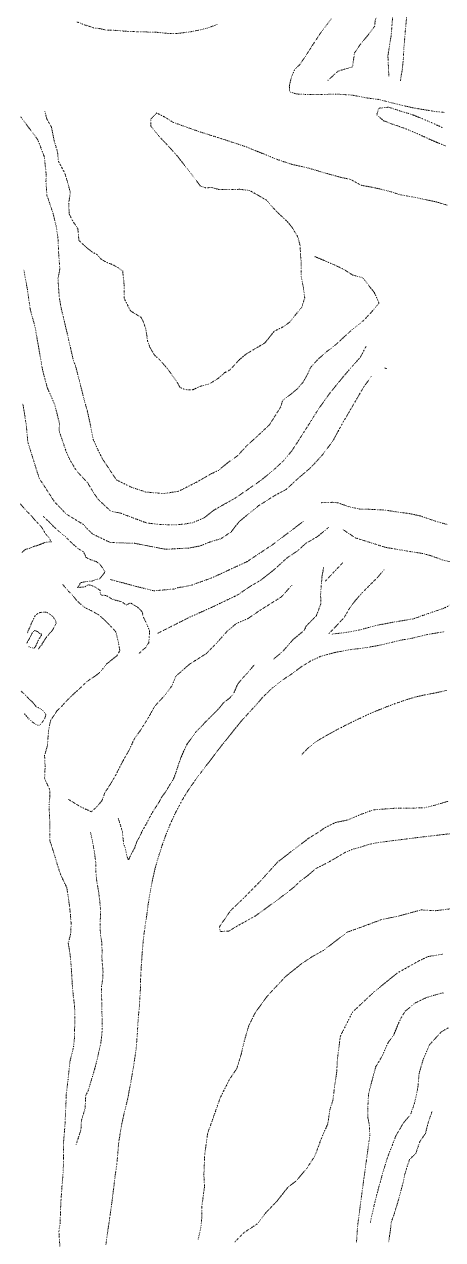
# Model space of a CAD drawing. Extents: x 682410 to 689460, y 7661803 to 7669124.
# Drawn here: x 686586.2 to 686757.9, y 7666270.4 to 7666769.3 of the extents above; entities that cross this region are included whole.
import ezdxf

# ---------------------------------------------------------------- set-up
doc = ezdxf.new("R2010")
doc.units = 0
doc.header["$MEASUREMENT"] = 0
doc.linetypes.add('DOT', pattern=[0.25, 0, -0.25])
doc.layers.add('02 TOE_Line', color=1, linetype='DOT', lineweight=20)

msp = doc.modelspace()

# ---------------------------------------------------------------- linework, layer by layer
at = {"layer": '02 TOE_Line'}
for points in [[(686743.8, 7666784.88, 3961.32), (686743.93, 7666780.78, 3960.61), (686743.22, 7666773.98, 3960.62), (686742.54, 7666766.52, 3960.64), (686742, 7666760.01, 3960.56), (686741.74, 7666755.21, 3960.55), (686741.28, 7666750.58, 3961.1), (686740.81, 7666747.97, 3961.34), (686740.57, 7666746.01, 3961.82)], [(686735.78, 7666748.06, 3960.22), (686735.4, 7666756.42, 3960.3), (686736.75, 7666764.86, 3960.32), (686737.38, 7666772.9, 3961.15), (686739.31, 7666782.23, 3961.46), (686735.79, 7666779.9, 3962.69), (686733.58, 7666777.76, 3962.48), (686731.65, 7666774.73, 3962.87), (686730.25, 7666771.33, 3961.42), (686729.97, 7666768.51, 3960.72), (686727.64, 7666765.36, 3960.36), (686724.46, 7666761.6, 3960.22), (686721.7, 7666757.59, 3960.2), (686720.89, 7666751.85, 3960.27), (686714.96, 7666750.11, 3960.4), (686710.79, 7666746.31, 3960.32)], [(686607.85, 7666770.28, 3959.33), (686611.56, 7666768.88, 3959.24), (686612.88, 7666768.51, 3959.31), (686614.6, 7666767.82, 3959.29), (686616.91, 7666767.63, 3959.34), (686619.89, 7666766.9, 3959.45), (686623.61, 7666766.84, 3959.9), (686628.62, 7666766.4, 3959.96), (686632.71, 7666766.27, 3959.77), (686636.95, 7666766.15, 3960.07), (686640.71, 7666766.03, 3960.12), (686646.05, 7666765.48, 3960.03), (686649.65, 7666765.62, 3960.09), (686654.96, 7666766.31, 3960.4), (686661.29, 7666767.72, 3960.7), (686665.51, 7666769.32, 3961.16)], [(686712.3, 7666771.76, 3964.5), (686710.25, 7666769.03, 3964.2), (686708.1, 7666766.25, 3963.91), (686706.07, 7666763.16, 3963.53), (686704.72, 7666761.15, 3963.23), (686703.4, 7666759.04, 3962.76), (686701.72, 7666756.44, 3962.43), (686700.93, 7666755.28, 3962.29), (686699.21, 7666752.72, 3961.81), (686697.28, 7666750.95, 3961.48), (686695.77, 7666747.41, 3961.25), (686694.95, 7666744.03, 3960.75), (686695.13, 7666741.58, 3959.86), (686697.86, 7666740.73, 3959.5), (686701.59, 7666740.54, 3959.23), (686707.16, 7666740.44, 3958.58), (686714.06, 7666740.68, 3957.88), (686717.36, 7666740.47, 3957.6), (686720.66, 7666740.26, 3957.33), (686726.03, 7666739.18, 3957.33), (686731.71, 7666738.46, 3956.7), (686734.86, 7666737.64, 3956.48), (686738.01, 7666736.81, 3956.25), (686742.14, 7666735.86, 3955.94), (686746.27, 7666734.91, 3955.63), (686750.74, 7666734.19, 3955.22), (686755.2, 7666733.46, 3954.81), (686758.49, 7666733.15, 3954.04)], [(686759.66, 7666695.11, 3953.71), (686755.01, 7666696.49, 3954.1), (686750.62, 7666697.37, 3954.48), (686745.43, 7666698.48, 3954.93), (686740.68, 7666699.29, 3955.28), (686736.17, 7666700.72, 3955.66), (686731.97, 7666701.75, 3956.05), (686729.66, 7666702.27, 3956.23), (686724.36, 7666703.27, 3956.67), (686719.95, 7666705.71, 3956.51), (686716.42, 7666706.4, 3956.83), (686712.59, 7666707.45, 3957.2), (686708.75, 7666708.51, 3957.58), (686705.88, 7666709.38, 3957.9), (686703.01, 7666710.25, 3958.23), (686699.4, 7666711.06, 3958.55), (686695.79, 7666711.87, 3958.87), (686692.71, 7666712.92, 3959.13), (686689.63, 7666713.97, 3959.4), (686683.8, 7666716.34, 3959.8), (686677.36, 7666718.99, 3959.89), (686667.14, 7666722.35, 3960.52), (686657.79, 7666725.32, 3959.97), (686647.31, 7666729.06, 3960.13), (686643.88, 7666731.21, 3959.85), (686640.57, 7666732.91, 3959.6), (686638.18, 7666730.51, 3958.85), (686638.12, 7666727.51, 3958.2), (686641.33, 7666723.54, 3957.41), (686645.56, 7666719.07, 3956.94), (686648.92, 7666715.28, 3956.5), (686651.98, 7666711.42, 3956.22), (686655.5, 7666706.91, 3955.72), (686658.46, 7666702.85, 3955.7), (686660.58, 7666702.24, 3955.62), (686663.24, 7666702.28, 3955.52), (686666.18, 7666701.46, 3954.57), (686669.03, 7666701.44, 3954.44), (686674.55, 7666701.59, 3954.19), (686678.54, 7666701.13, 3954), (686682.43, 7666698.96, 3953.8), (686685.6, 7666697.14, 3953.63), (686688, 7666694.29, 3953.1), (686690.73, 7666691.48, 3953.01), (686694.04, 7666688.45, 3952.9), (686696.2, 7666685.73, 3952.81), (686698.35, 7666682.25, 3952.71), (686699.38, 7666678.49, 3952.61), (686699.53, 7666674.79, 3952.38), (686699.76, 7666672.2, 3952.36), (686699.84, 7666665.92, 3952.32), (686700.71, 7666661.29, 3952.4), (686701.27, 7666657.02, 3952.34), (686700.11, 7666653.24, 3952.15), (686697.18, 7666649.69, 3951.95), (686695.27, 7666647.23, 3951.95), (686692.62, 7666645.26, 3952.09), (686688.77, 7666643.32, 3952.26), (686684.91, 7666638.53, 3952.27), (686682.48, 7666637.07, 3952.38), (686677.34, 7666634.03, 3952.31), (686674.46, 7666631.65, 3952.41), (686670.58, 7666627.45, 3952.57), (686668.47, 7666626.34, 3952.7), (686665.75, 7666623.96, 3952.88), (686662.24, 7666621.73, 3953.13), (686658.62, 7666620.79, 3953.3), (686655.2, 7666619.23, 3953.21), (686652.14, 7666619.36, 3953.16), (686650.13, 7666620.19, 3953.11), (686648.71, 7666622.76, 3953.12), (686647.25, 7666624.68, 3953.13), (686645.27, 7666627.58, 3953.15), (686641.71, 7666631.64, 3953.25), (686639.63, 7666633.51, 3953.27), (686637.77, 7666636.66, 3953.32), (686636.73, 7666639.54, 3953.37), (686636.36, 7666642.48, 3953.43), (686635.95, 7666644.6, 3953.48), (686634.99, 7666647.32, 3953.53), (686634.13, 7666649, 3953.57), (686629.74, 7666651.73, 3953.96), (686627.16, 7666656.89, 3954.05), (686627.21, 7666661.93, 3954.12), (686626.57, 7666668.02, 3954.21), (686624.84, 7666669.29, 3954.24), (686622.45, 7666670.65, 3954.63), (686619.85, 7666671.66, 3954.76), (686617.69, 7666672.91, 3954.87), (686616.09, 7666674.79, 3954.98), (686614.2, 7666675.76, 3955.07), (686611.62, 7666677.79, 3955.22), (686608.61, 7666680.61, 3955.41), (686608.19, 7666685.4, 3955.63), (686606.24, 7666688.34, 3955.78), (686604.63, 7666691.41, 3955.94), (686604.43, 7666695.79, 3956.14), (686605.08, 7666700.35, 3956.35), (686603.91, 7666704.71, 3956.55), (686602.88, 7666708.14, 3956.71), (686600.24, 7666713, 3957.24), (686599.84, 7666716.93, 3957.64), (686598.52, 7666721.32, 3957.67), (686597.36, 7666727.08, 3958.53), (686595.5, 7666730.37, 3958.68), (686594.61, 7666733.62, 3958.72)], [(686757.98, 7666726.82, 3954.13), (686753.87, 7666728.69, 3954.48), (686750.05, 7666730.33, 3954.9), (686745.33, 7666732.26, 3955.3), (686740.13, 7666733.85, 3955.99), (686735.73, 7666735.3, 3956.15), (686731.64, 7666734.86, 3956.48), (686730.81, 7666732.12, 3956.48), (686733.83, 7666729.61, 3956.15), (686738.35, 7666727.96, 3955.78), (686742.75, 7666726.4, 3955.34), (686746.62, 7666724.8, 3955), (686750.92, 7666722.84, 3954.65), (686755.32, 7666720.9, 3954.21), (686759.07, 7666719.34, 3953.82)], [(686705.47, 7666673.94, 3960.35), (686709.47, 7666672.27, 3960.54), (686713.35, 7666670.6, 3960.63), (686717.26, 7666668.75, 3960.76), (686720.93, 7666666.39, 3960.83), (686725.08, 7666665.28, 3961.59), (686729.82, 7666659.21, 3961.77), (686731.75, 7666654.86, 3961.97), (686728.61, 7666651.1, 3961.32), (686725.16, 7666647.49, 3961.26), (686720.15, 7666643.47, 3961.24), (686716.98, 7666640.55, 3961.31), (686713.81, 7666637.63, 3961.38), (686710.21, 7666634.88, 3961.07), (686706.82, 7666631.91, 3960.87), (686703.7, 7666628.49, 3960.71), (686702.24, 7666625.32, 3960.63), (686700.57, 7666622.4, 3960.55), (686698.28, 7666619.74, 3960.38), (686696.08, 7666617.88, 3960.28), (686692.2, 7666614.95, 3960.21), (686691.43, 7666612.27, 3960.11), (686686.78, 7666604.9, 3960.5), (686681.11, 7666599.57, 3960.22), (686677.54, 7666596.39, 3960.31), (686673.82, 7666592.3, 3960.57), (686669.41, 7666589.14, 3960.56), (686665.86, 7666586.18, 3960.73), (686662.93, 7666584.83, 3960.55), (686657.11, 7666581.48, 3960.44), (686649.59, 7666577.66, 3960.41), (686643.52, 7666576.68, 3960.35), (686636.12, 7666577.32, 3960.39), (686629.97, 7666579.35, 3960.27), (686624.01, 7666582.28, 3960.29), (686618.38, 7666590.78, 3960.14), (686616.43, 7666594.6, 3960.15), (686614.5, 7666598.89, 3960.17), (686613.44, 7666604.41, 3960.23), (686612.07, 7666610.6, 3960.3), (686610.88, 7666614.77, 3960.33), (686608.98, 7666622.38, 3960.44), (686607.14, 7666629.47, 3960.48), (686606.43, 7666630.97, 3960.84), (686605.13, 7666636.68, 3960.6), (686603.83, 7666642.39, 3960.35), (686602.56, 7666647.68, 3960.33), (686601.28, 7666652.96, 3960.3), (686600.53, 7666657.53, 3960.16), (686600.03, 7666664.73, 3960.35), (686600.78, 7666668.88, 3960.53), (686600.27, 7666675.73, 3960.58), (686600.02, 7666681.51, 3960.62), (686599.26, 7666686.61, 3960.54), (686598.01, 7666691.7, 3960.46), (686595.49, 7666699.11, 3960.55), (686595.08, 7666704.99, 3960.61), (686595.24, 7666707.15, 3960.45), (686594.44, 7666714.87, 3960.22), (686591.68, 7666722.08, 3960.26), (686588.19, 7666726.72, 3960.28), (686584.7, 7666731.36, 3960.3)], [(686726.45, 7666637.09, 3971.4), (686724.15, 7666632.72, 3970.8), (686720.84, 7666629, 3970.75), (686717.24, 7666624.87, 3970.68), (686714.46, 7666621.45, 3970.57), (686711.68, 7666618.03, 3970.46), (686709.26, 7666614.65, 3970.42), (686706.83, 7666611.26, 3970.38), (686703.92, 7666606.62, 3970.49), (686701.01, 7666601.99, 3970.6), (686698.49, 7666598.09, 3970.68), (686695.97, 7666594.2, 3970.76), (686692.56, 7666590.16, 3970.49), (686688.76, 7666586.62, 3970.55), (686683.43, 7666582.2, 3970.65), (686678.91, 7666579.05, 3970.73), (686672.65, 7666574.75, 3970.74), (686667.67, 7666571.99, 3970.76), (686663.98, 7666569.83, 3970.75), (686660.05, 7666566.76, 3970.74), (686655.54, 7666564.8, 3970.73), (686652.27, 7666564.21, 3970.71), (686647.63, 7666563.8, 3970.69), (686641.34, 7666564.03, 3970.67), (686636.39, 7666564.63, 3970.65), (686630.79, 7666566.71, 3970.72), (686625.8, 7666568.64, 3970.77), (686621.72, 7666569.42, 3970.81), (686616.48, 7666574.33, 3970.76), (686614.65, 7666577.04, 3970.74), (686612.22, 7666581.08, 3970.7), (686607.53, 7666586.13, 3970.68), (686604.83, 7666590.72, 3970.66), (686603.3, 7666594.16, 3970.64), (686600.54, 7666602.27, 3970.62), (686600.62, 7666605.53, 3970.39), (686598.66, 7666613.35, 3970.43), (686595.61, 7666620.21, 3970.42), (686593.69, 7666627.47, 3970.48), (686591.97, 7666637.3, 3970.81), (686590.57, 7666645.36, 3970.82), (686588.62, 7666652.37, 3970.87), (686587.49, 7666660.44, 3971.05), (686585.98, 7666668.73, 3971.18)], [(686733.8, 7666628.31, 3980.97), (686734.92, 7666627.97, 3980.98)], [(686728.59, 7666624.82, 3981.04), (686725.59, 7666620.61, 3980.66), (686723.49, 7666617.02, 3980.48), (686721.39, 7666613.43, 3980.31), (686719.24, 7666609.76, 3980.36), (686717.09, 7666606.09, 3980.42), (686714.97, 7666602.24, 3980.36), (686712.86, 7666598.38, 3980.31), (686710.76, 7666595.54, 3980.33), (686708.65, 7666592.69, 3980.34), (686706.2, 7666590.02, 3980.34), (686703.74, 7666587.34, 3980.34), (686701.39, 7666585.34, 3980.33), (686699.04, 7666583.35, 3980.32), (686696.31, 7666580.84, 3980.29), (686693.58, 7666578.33, 3980.26), (686688.56, 7666575.65, 3980.19), (686685.5, 7666573.7, 3980.24), (686682.45, 7666571.75, 3980.3), (686678.26, 7666568.4, 3979.97), (686674.27, 7666565.08, 3980.09), (686671.16, 7666561.01, 3979.88), (686666.9, 7666558.16, 3979.86), (686662.8, 7666556.94, 3979.86), (686658.18, 7666555.16, 3979.86), (686653.88, 7666554.33, 3980.18), (686649.05, 7666554.07, 3980.36), (686644.22, 7666553.8, 3980.54), (686639.96, 7666554.62, 3980.54), (686635.7, 7666555.45, 3980.54), (686631.43, 7666556.27, 3980.54), (686626.46, 7666556.43, 3980.55), (686621.48, 7666556.6, 3980.57), (686617.86, 7666558.34, 3980.65), (686614.24, 7666560.08, 3980.74), (686611.76, 7666562.45, 3980.15), (686610.45, 7666564.01, 3980.19), (686603.31, 7666568.33, 3980.56), (686601.94, 7666569.86, 3980.31), (686598.62, 7666573.26, 3980.4), (686595.45, 7666578.15, 3980.26), (686592.28, 7666583.04, 3980.12), (686589.97, 7666590.42, 3979.98), (686587.66, 7666597.81, 3979.84), (686587.01, 7666604.98, 3980.11), (686586.28, 7666609.45, 3980.09), (686585.55, 7666613.92, 3980.06)], [(686584.61, 7666572.41, 3990.15), (686587.43, 7666569.21, 3990.35), (686589.16, 7666567.54, 3990.53), (686590.8, 7666565.52, 3990.5), (686592.38, 7666563.9, 3990.49), (686593.52, 7666562.6, 3990.53), (686594.56, 7666560.76, 3990.6), (686595.2, 7666559.87, 3990.59), (686596.21, 7666558.74, 3990.64), (686596.79, 7666557.73, 3990.68), (686597.38, 7666556.92, 3990.76), (686595.78, 7666556.76, 3990.74), (686594.54, 7666556.56, 3990.5), (686592.87, 7666555.85, 3990.47), (686591.36, 7666555.28, 3990.59), (686590.13, 7666555.01, 3990.58), (686588.31, 7666554.22, 3990.9), (686586.66, 7666553.76, 3990.54), (686585.25, 7666552.53, 3990.61)], [(686708.01, 7666572.93, 3991.15), (686709.31, 7666573.08, 3991.11), (686710.7, 7666573.08, 3991.07), (686712.59, 7666573.09, 3990.9), (686714.09, 7666573, 3990.76), (686715.02, 7666572.85, 3990.83), (686719.04, 7666571.4, 3991.08), (686723.79, 7666570.31, 3990.85), (686728.22, 7666570.21, 3990.72), (686734.1, 7666569.91, 3990.64), (686738.72, 7666569.19, 3990.77), (686744.1, 7666568.49, 3990.73), (686748.64, 7666567.52, 3990.87), (686751.8, 7666566.43, 3990.89), (686754.97, 7666565.34, 3990.91), (686760.03, 7666563.9, 3990.88)], [(686633.15, 7666510.88, 4005.66), (686634.75, 7666512.43, 4003.98), (686636.02, 7666513.56, 4002.7), (686637.25, 7666515.4, 4001.64), (686637.48, 7666517.68, 4000.74), (686637.61, 7666520.37, 4000.53), (686636.28, 7666523.59, 4001.04), (686635.75, 7666524.61, 4000.93), (686634.88, 7666526.46, 4000.74), (686634.67, 7666527.9, 4000.56), (686633.94, 7666528.88, 4000.55), (686632.43, 7666530.22, 4000.57), (686629.67, 7666531.82, 4000.34), (686628.19, 7666530.92, 4000.51), (686625.95, 7666532.35, 4000.45), (686623.64, 7666532.92, 4000.54), (686622.12, 7666533.42, 4000.69), (686621.1, 7666534.07, 4000.43), (686620.02, 7666534.72, 4000.4), (686618.98, 7666534.97, 4000.2), (686618.04, 7666534.9, 4000.44), (686617.47, 7666535.4, 4000.29), (686617.32, 7666536.93, 4000.21), (686615.41, 7666538.24, 4000.32), (686613.47, 7666539.08, 4000.24), (686612.32, 7666539.23, 4000.35), (686611.16, 7666538.41, 4000.52), (686607.91, 7666538.07, 4000.36), (686608.79, 7666539.02, 3999.43), (686609.18, 7666540.06, 3998.56), (686611.11, 7666540.51, 3997), (686614.28, 7666540.8, 3994.76), (686615.56, 7666541.39, 3993.46), (686617.19, 7666541.67, 3992.06), (686618.92, 7666544, 3990.91), (686619.24, 7666544.74, 3990.64), (686617.35, 7666547.54, 3990.91), (686615.83, 7666548.74, 3990.81), (686613.37, 7666549.56, 3991.53), (686611.49, 7666550.51, 3991.87), (686611.07, 7666551.67, 3991.33), (686610.46, 7666552.76, 3990.87), (686608.49, 7666553.96, 3990.97), (686606.03, 7666556.05, 3991.27), (686603, 7666559.05, 3991.24), (686600.5, 7666561.09, 3991.42), (686598.27, 7666563.11, 3991.84), (686596.35, 7666565.11, 3991.86), (686593.79, 7666567.46, 3992.26)], [(686700.65, 7666565.21, 3990.4), (686696.44, 7666562.03, 3990.38), (686692.22, 7666558.84, 3990.35), (686688, 7666555.65, 3990.32), (686682.81, 7666552.21, 3990.42), (686677.63, 7666548.77, 3990.53), (686672.15, 7666546.23, 3990.57), (686666.67, 7666543.69, 3990.62), (686662.44, 7666541.82, 3990.53), (686658.33, 7666540.35, 3990.46), (686654.93, 7666539.13, 3990.42), (686651.49, 7666538.37, 3990.42), (686649.69, 7666538.19, 3990.76), (686647.71, 7666537.52, 3990.64), (686643.58, 7666537.14, 3990.73), (686639.45, 7666536.75, 3990.82), (686635.73, 7666537.68, 3990.67), (686632.01, 7666538.6, 3990.53), (686626.72, 7666540.02, 3990.51), (686621.43, 7666541.44, 3990.49)], [(686711.02, 7666562.76, 4000.13), (686709.09, 7666561.12, 4000.13), (686706.36, 7666558.94, 4000.12), (686701.78, 7666556.26, 4000.26), (686698.2, 7666553.06, 4000.2), (686696.06, 7666551.65, 4000.11), (686693.84, 7666550.15, 4000.07), (686688.99, 7666545.67, 4000.27), (686683.19, 7666541.08, 4000.23), (686679.02, 7666538.66, 4000.13), (686673.83, 7666535.13, 4000.33), (686663.02, 7666529.94, 3999.99), (686654.22, 7666526.02, 3999.93), (686647.67, 7666522.71, 4000.07), (686640.74, 7666519.24, 4000.4)], [(686716.87, 7666561.98, 4001.32), (686721.97, 7666558.54, 4001.27), (686726.36, 7666557.15, 4001.23), (686730.74, 7666555.76, 4001.19), (686734.18, 7666554.65, 4001.15), (686739.68, 7666553.71, 4001.11), (686745.17, 7666552.77, 4001.06), (686749.61, 7666552.1, 4001.01), (686752.94, 7666551.21, 4000.98), (686758.16, 7666549.33, 4000.94), (686761.71, 7666548.55, 4000.9), (686766.37, 7666547.88, 4000.86), (686771.03, 7666547.22, 4000.82), (686774.7, 7666545.77, 4000.79)], [(686709.73, 7666540.76, 4014.08), (686716.97, 7666548.4, 4013.68)], [(686709.03, 7666546.29, 4013.68), (686708.39, 7666542.88, 4014.15), (686707.79, 7666535.39, 4014.89), (686707.87, 7666531.41, 4015.4), (686706.09, 7666526.59, 4016.05), (686701.8, 7666522.23, 4017.73), (686701.1, 7666520.57, 4017.88), (686696.47, 7666516.75, 4018.67), (686692.46, 7666512.09, 4019.3), (686688.44, 7666508.66, 4020.05)], [(686733.84, 7666545.41, 4013.96), (686730.87, 7666541.98, 4014.42), (686727.75, 7666538.9, 4014.86), (686724.83, 7666535.96, 4015.29), (686722.36, 7666533.15, 4015.8), (686719.86, 7666529.95, 4016.33), (686717.47, 7666525.84, 4017.07), (686713.97, 7666522.06, 4017.35), (686711.15, 7666519.18, 4017.93)], [(686600.82, 7666267.36, 4024.01), (686600.4, 7666273.84, 4023.48), (686600.91, 7666277.08, 4023.16), (686601.17, 7666285.18, 4022.65), (686601.58, 7666291.25, 4021.94), (686602.16, 7666298.33, 4021.33), (686602.34, 7666303.98, 4020.93), (686602.32, 7666310.47, 4020.26), (686602.92, 7666317.87, 4019.63), (686603.2, 7666324.06, 4019.13), (686603.45, 7666330.14, 4018.54), (686604.15, 7666336.16, 4017.91), (686604.92, 7666343.47, 4017.21), (686606.46, 7666349.71, 4015.54), (686606.8, 7666353.32, 4015.27), (686606.86, 7666356.73, 4014.82), (686606.93, 7666360.27, 4014.46), (686606.97, 7666363.89, 4014.17), (686606.7, 7666367.26, 4013.76), (686606.31, 7666370.62, 4013.43), (686605.92, 7666374.71, 4013.29), (686605.68, 7666378.95, 4012.73), (686605.38, 7666383.22, 4012.35), (686605.03, 7666387.36, 4011.88), (686604.24, 7666392.14, 4011.63), (686605.29, 7666396.19, 4011.6), (686605.41, 7666400.33, 4010.97), (686605.11, 7666403.92, 4010.62), (686604.74, 7666407.49, 4010.16), (686604.14, 7666411.79, 4009.78), (686603.64, 7666414.9, 4009.52), (686602.27, 7666417.82, 4009.3), (686601.12, 7666420.22, 4009.16), (686600.04, 7666423.47, 4008.59), (686598.8, 7666427.67, 4008.35), (686597.86, 7666430.64, 4008.09), (686596.64, 7666434.34, 4007.56), (686596.71, 7666440.89, 4007.83), (686596.54, 7666445.3, 4007.47), (686596.46, 7666446.5, 4007.27), (686596.35, 7666449.05, 4007.13), (686596.75, 7666452.78, 4006.85), (686596.58, 7666455.33, 4006.68), (686594.54, 7666459.64, 4005.91), (686594.75, 7666464.69, 4005.46), (686594.53, 7666469.19, 4004.68), (686595.69, 7666473.19, 4004.57), (686596.16, 7666479.29, 4003.78), (686596.95, 7666483.47, 4003.16), (686599.72, 7666487.64, 4002.65), (686600.92, 7666488.71, 4002.52), (686603.88, 7666491.93, 4002.14), (686606.47, 7666494.44, 4001.88), (686609.06, 7666496.75, 4001.57), (686611.98, 7666499.62, 4001.59), (686615.14, 7666501.67, 4001.6), (686617.12, 7666503.18, 4001.61), (686618.57, 7666504.96, 4001.62), (686619.95, 7666506.74, 4001.63), (686621.86, 7666508.25, 4001.64), (686624.17, 7666510.1, 4001.57), (686625.4, 7666512.18, 4001.51), (686624.92, 7666515.09, 4001.43), (686624.42, 7666517.28, 4001.38), (686623.74, 7666519.98, 4001.31), (686621.69, 7666522.22, 4001.23), (686618.94, 7666524.98, 4001.13), (686616.78, 7666526.85, 4001.06), (686613.75, 7666528.6, 4000.97), (686611.07, 7666529.84, 4000.89), (686610.27, 7666530.49, 4000.73), (686608.8, 7666531.76, 4000.67), (686607.7, 7666532.82, 4000.56), (686606.39, 7666534.41, 4000.58), (686605.48, 7666535.49, 4000.53), (686604.33, 7666536.6, 4000.43), (686603.22, 7666537.94, 4000.34), (686602.5, 7666538.7, 4000.21), (686601.91, 7666539.46, 4000.11)], [(686604.33, 7666451.17, 4010.27), (686609.29, 7666448.11, 4010.3), (686613.78, 7666446.07, 4010.33), (686616.11, 7666448.33, 4010.35), (686618.08, 7666450.62, 4010.37), (686619.27, 7666453.93, 4010.39), (686621.61, 7666457.49, 4010.41), (686623.72, 7666461.12, 4010.43), (686626.63, 7666466.84, 4010.47), (686629.2, 7666471.33, 4010.5), (686631.38, 7666476.07, 4010.53), (686633.84, 7666479.45, 4010.37), (686637.21, 7666484.82, 4010.44), (686639.7, 7666489.37, 4010.52), (686643.85, 7666493.87, 4010.74), (686646.75, 7666497.68, 4010.68), (686648.34, 7666501.65, 4010.62), (686653.86, 7666506.54, 4010.29), (686660.83, 7666510.96, 4010.24), (686664.94, 7666515.13, 4010.14), (686669.43, 7666520.14, 4010.18), (686673.17, 7666523.3, 4010.21), (686678.19, 7666525.51, 4010.24), (686682.89, 7666528.75, 4010.28), (686691.75, 7666534.31, 4010.3), (686696.09, 7666539.18, 4010.55)], [(686783.88, 7666535.39, 4009.29), (686780.01, 7666535.07, 4009.67), (686775.42, 7666534.68, 4010.35), (686772.9, 7666534.23, 4010.65), (686767.4, 7666533.49, 4011.31), (686764.29, 7666532.51, 4011.85), (686761.68, 7666531.27, 4012.2), (686758.16, 7666529.53, 4012.73), (686753.52, 7666527.98, 4013.41), (686745.82, 7666525.27, 4014.57), (686737.45, 7666523.85, 4015.53), (686730.75, 7666522.59, 4016.2), (686724.02, 7666520.76, 4016.94), (686717.86, 7666519.61, 4017.47), (686712.18, 7666518.97, 4017.84)], [(686591.96, 7666512.94, 4001.26), (686592.27, 7666513.24, 4001.24), (686592.68, 7666513.88, 4001.17), (686593.14, 7666514.42, 4001.12), (686593.5, 7666514.64, 4001.04), (686593.55, 7666515.19, 4001.05), (686593.98, 7666515.69, 4001.02), (686594.37, 7666516.3, 4001.04), (686594.68, 7666516.79, 4001.05), (686595.02, 7666517.36, 4001), (686595.32, 7666517.86, 4001.01), (686595.7, 7666518.22, 4000.95), (686596.25, 7666518.8, 4000.94), (686596.52, 7666519.22, 4000.9), (686596.91, 7666519.68, 4000.89), (686597.3, 7666519.98, 4000.85), (686597.7, 7666520.51, 4000.86), (686598.04, 7666521.04, 4000.9), (686598.3, 7666521.61, 4000.82), (686598.61, 7666522.19, 4000.83), (686599.09, 7666523.03, 4000.82), (686599.32, 7666523.41, 4000.7), (686599.16, 7666524.07, 4000.74), (686598.95, 7666524.65, 4000.79), (686598.48, 7666525.3, 4000.77), (686598.08, 7666526.02, 4000.83), (686597.55, 7666526.56, 4000.83), (686596.88, 7666527.01, 4000.83), (686596.17, 7666527.54, 4000.85), (686595.2, 7666528.03, 4000.91), (686594.06, 7666527.96, 4001.03), (686592.7, 7666527.91, 4001.08), (686591.52, 7666527.26, 4001.07), (686590.61, 7666526.48, 4001), (686589.85, 7666524.89, 4001.04), (686589.12, 7666523.42, 4001.01), (686588.46, 7666521.75, 4001.02), (686587.82, 7666520.42, 4001.09), (686587.46, 7666519.23, 4001.17)], [(686587.26, 7666515.3, 3999.93), (686587.75, 7666516.22, 3999.76), (686588.3, 7666517.21, 3999.9), (686588.71, 7666518.05, 3999.8), (686589.05, 7666518.63, 3999.74), (686589.47, 7666519.47, 3999.95), (686590.07, 7666520.14, 4000), (686590.44, 7666520.43, 4000.17), (686591.19, 7666520.24, 4000.08), (686591.82, 7666519.98, 4000.19), (686592.5, 7666519.22, 4000.06), (686593.37, 7666519.01, 4000.08), (686593.25, 7666518.51, 3999.99), (686592.83, 7666517.91, 3999.81), (686592.54, 7666517.43, 3999.82), (686592.16, 7666516.83, 3999.78), (686591.79, 7666516.15, 3999.79), (686591.6, 7666515.58, 3999.78), (686591.24, 7666514.91, 3999.8), (686591.02, 7666514.45, 3999.82), (686590.87, 7666514, 3999.87), (686590.48, 7666513.44, 3999.92), (686590.24, 7666513.18, 3999.96), (686589.54, 7666513.31, 4000.01), (686588.83, 7666513.5, 4000.03), (686588.06, 7666513.88, 4000.06)], [(686758.67, 7666520.04, 4014.81), (686751.07, 7666518.71, 4015.3), (686744.79, 7666517.17, 4015.87), (686740.61, 7666516.51, 4016.4), (686736.85, 7666515.55, 4016.82), (686731.64, 7666514.35, 4017.45), (686726, 7666513.35, 4017.98), (686720.39, 7666512.68, 4018.45), (686713.76, 7666511.48, 4019.1), (686707.93, 7666509.89, 4019.36), (686703.78, 7666508.01, 4019.63), (686699.79, 7666505.52, 4019.98), (686695.98, 7666502.67, 4020.45), (686691.92, 7666499.96, 4020.89), (686687.91, 7666496.83, 4021.42), (686684.03, 7666493.05, 4021.96), (686681.37, 7666489.96, 4022.35), (686678.86, 7666487.26, 4022.71), (686675.17, 7666483.19, 4022.98), (686670.91, 7666477.91, 4023.61), (686668.03, 7666474.37, 4023.9), (686665.27, 7666470.84, 4024.31), (686662.15, 7666466.65, 4024.88), (686659.07, 7666462.68, 4025.17), (686656.16, 7666458.8, 4025.57), (686653.3, 7666454.64, 4026.03), (686651.21, 7666451.24, 4026.28), (686648.34, 7666445.84, 4026.79), (686646.14, 7666441.18, 4027.26), (686644.18, 7666436.2, 4027.81), (686642.78, 7666432.35, 4028.11), (686641.07, 7666427.05, 4028.48), (686639.77, 7666422.38, 4028.75), (686638.82, 7666418.13, 4029.07), (686637.96, 7666413.61, 4029.53), (686637, 7666407.95, 4029.79), (686636.49, 7666403.91, 4029.97), (686635.9, 7666399.85, 4030.15), (686635.27, 7666395.69, 4030.36), (686634.8, 7666390.9, 4030.53), (686634.5, 7666386.97, 4030.69), (686634.2, 7666382.65, 4030.8), (686633.96, 7666378.43, 4030.85), (686633.82, 7666372.85, 4031), (686633.45, 7666366.61, 4030.79), (686632.94, 7666361.1, 4030.69), (686632.58, 7666354.84, 4030.83), (686632.11, 7666348.74, 4030.7), (686631.08, 7666341.83, 4030.66), (686630.19, 7666336.62, 4030.62), (686628.71, 7666328.58, 4030.71), (686627.03, 7666321.68, 4030.67), (686626.09, 7666317.34, 4030.75), (686624.87, 7666309.84, 4030.58), (686624.63, 7666306.34, 4030.56), (686624.15, 7666301.27, 4030.52), (686623.47, 7666296.55, 4030.71), (686622.87, 7666291.52, 4030.69), (686622.02, 7666284.84, 4030.64), (686621.12, 7666278.4, 4030.65), (686620.36, 7666273.37, 4030.68), (686619.67, 7666268.29, 4030.76)], [(686624.77, 7666443.31, 4025.88), (686626.44, 7666438.04, 4026.54), (686627, 7666432.68, 4027.17), (686627.63, 7666431.37, 4027.3), (686628.44, 7666427.38, 4027.75), (686628.98, 7666426.29, 4027.84), (686630.27, 7666429.03, 4027.53), (686631.51, 7666431.28, 4027.33), (686632.2, 7666433.44, 4027.03), (686633.45, 7666435.7, 4026.89), (686634.76, 7666438.46, 4026.64), (686636.39, 7666441.27, 4026.46), (686637.4, 7666443.26, 4026.29), (686638.83, 7666445.94, 4026.07), (686640.45, 7666448.42, 4026.04), (686641.74, 7666450.39, 4025.83), (686642.45, 7666451.93, 4025.6), (686644.51, 7666454.71, 4025.44), (686645.84, 7666457.04, 4025.2), (686647.04, 7666458.75, 4025.1), (686648.01, 7666460.96, 4024.76), (686648.83, 7666463.42, 4024.6), (686649.52, 7666465.56, 4024.37), (686650.49, 7666468.3, 4024.1), (686651.58, 7666470.87, 4023.97), (686653.06, 7666473.96, 4023.73), (686656.72, 7666478.91, 4023.33), (686659.17, 7666481.39, 4023.06), (686660.49, 7666482.9, 4022.94), (686663.33, 7666485.68, 4022.76), (686666.19, 7666488.6, 4022.31), (686668.06, 7666490.91, 4022.13), (686670.73, 7666492.97, 4021.93), (686672.07, 7666494.58, 4021.8), (686673.76, 7666498.46, 4021.57), (686676.06, 7666501.23, 4021.35), (686677.67, 7666502.92, 4021.21), (686680.58, 7666506.42, 4020.57)], [(686586.09, 7666486.47, 4003.72), (686588.07, 7666484.2, 4003.73), (686589.44, 7666482.97, 4003.68), (686591.5, 7666481.58, 4003.66), (686592.53, 7666481.6, 4003.74), (686593.63, 7666482.85, 4003.83), (686594.68, 7666484.56, 4003.77), (686595.07, 7666485.96, 4003.42), (686593.88, 7666487.51, 4003.51), (686592.49, 7666488.53, 4003.42), (686591.12, 7666489.2, 4003.34), (686589.67, 7666491.03, 4002.99), (686588.06, 7666492.45, 4002.99), (686586.83, 7666493.81, 4002.83), (686584.93, 7666495.55, 4002.57)], [(686759.42, 7666495.86, 4015.27), (686757.34, 7666495.38, 4015.45), (686754.05, 7666494.7, 4015.74), (686750.56, 7666494.03, 4016.04), (686747.09, 7666493.29, 4016.35), (686742.92, 7666492.04, 4016.87), (686738.71, 7666490.57, 4017.3), (686734.54, 7666489.04, 4017.76), (686730.47, 7666487.39, 4018.23), (686726.49, 7666485.64, 4018.76), (686722.18, 7666483.61, 4019.38), (686718.05, 7666481.58, 4019.99), (686714.1, 7666479.52, 4020.55), (686710.15, 7666477.36, 4021.12), (686706.3, 7666475.1, 4021.69), (686702.78, 7666472.36, 4022.23), (686699.64, 7666469.12, 4022.75)], [(686760.31, 7666450.43, 4021), (686754.75, 7666448.81, 4021.16), (686750.75, 7666447.76, 4021.19), (686745.28, 7666447.54, 4021.23), (686739.74, 7666447.61, 4021.33), (686734.38, 7666447.23, 4021.33), (686729.44, 7666446.87, 4021.54), (686724.25, 7666444.96, 4022.02), (686719.04, 7666442.71, 4022.48), (686713.84, 7666441.65, 4023.12), (686709.7, 7666439.61, 4023.7), (686706.37, 7666437.33, 4024.18), (686702.66, 7666435.03, 4024.66), (686690.17, 7666425.45, 4026.63), (686682.87, 7666417.37, 4027.55), (686676.04, 7666410.44, 4028.46), (686670.91, 7666405.57, 4029.01), (686666.28, 7666398.89, 4030.18), (686666.62, 7666396.96, 4030.43), (686670.01, 7666397.02, 4030.49), (686674.23, 7666399.55, 4030.39), (686680.95, 7666403.26, 4030.32), (686685.71, 7666406.73, 4030.21), (686688.4, 7666408.64, 4030.17), (686692.49, 7666411.71, 4030.13), (686695.05, 7666413.68, 4030.14), (686697.44, 7666415.66, 4030.13), (686699.49, 7666417.67, 4030.13), (686702.74, 7666420.09, 4030.13), (686705.78, 7666422.69, 4030.14), (686710.99, 7666425.36, 4030.19), (686714.48, 7666427.38, 4030.22), (686718.05, 7666429.51, 4030.23), (686721.33, 7666430.8, 4030.25), (686724.64, 7666431.66, 4030.25), (686727.31, 7666432.6, 4030.25), (686730.51, 7666433.31, 4030.27), (686736.66, 7666434.11, 4030.31), (686742.4, 7666434.83, 4030.27), (686747.77, 7666435.5, 4030.32), (686752.81, 7666436.11, 4030.35), (686757.56, 7666436.66, 4030.32), (686762.05, 7666437.16, 4030.33)], [(686607.51, 7666309.53, 4020.81), (686608.24, 7666311.81, 4020.77), (686609.44, 7666315.46, 4020.7), (686609.63, 7666319.25, 4020.65), (686611.17, 7666324.23, 4020.66), (686611.43, 7666329.68, 4020.32), (686612.38, 7666331.49, 4020.51), (686613.21, 7666334.26, 4020.57), (686614.18, 7666337.42, 4020.65), (686615.1, 7666340.54, 4020.6), (686615.99, 7666343.93, 4020.73), (686616.73, 7666347.4, 4020.54), (686617.56, 7666350.84, 4020.7), (686617.91, 7666353.45, 4020.58), (686618.22, 7666357.1, 4020.52), (686618.19, 7666360.85, 4020.51), (686618.01, 7666364.07, 4020.53), (686618.01, 7666367.45, 4020.49), (686617.9, 7666370.71, 4020.52), (686617.92, 7666374.51, 4020.35), (686618.33, 7666376.96, 4020.51), (686618.52, 7666380.54, 4020.38), (686618.25, 7666383.11, 4020.27), (686618.05, 7666386.23, 4020.45), (686618.12, 7666388.62, 4020.19), (686618.04, 7666392.18, 4020.27), (686617.46, 7666395.78, 4020.33), (686617.32, 7666399.15, 4020.54), (686617.43, 7666403.04, 4020.23), (686617.44, 7666406.43, 4020.29), (686617.1, 7666410.01, 4020.2), (686616.69, 7666413.39, 4020.05), (686615.94, 7666417.55, 4020.09), (686615.56, 7666421.75, 4020.13), (686615.53, 7666425.33, 4020.07), (686614.86, 7666430.18, 4020.17), (686614.17, 7666434, 4019.93), (686613.4, 7666437.49, 4020.1)], [(686761.11, 7666406.22, 4030.08), (686754.92, 7666405.45, 4030.25), (686749.03, 7666405.78, 4030.06), (686740.07, 7666403.32, 4030.63), (686732.84, 7666401.82, 4030.55), (686725.54, 7666399.1, 4030.62), (686718.74, 7666396.66, 4030.67), (686708.95, 7666389.17, 4030.88), (686704.16, 7666386.5, 4030.81), (686700.07, 7666383.76, 4030.72), (686693.29, 7666378.3, 4030.82), (686690.38, 7666375.21, 4030.84), (686685.9, 7666370.36, 4030.14), (686680.95, 7666363.54, 4030.16), (686678.38, 7666358.4, 4030.18), (686676.41, 7666351.75, 4030.2), (686675.2, 7666346.45, 4030.22), (686673.41, 7666340.73, 4030.22), (686670.21, 7666335.87, 4030.24), (686666.58, 7666328.61, 4030.26), (686663.41, 7666319.54, 4030.29), (686661.44, 7666314.09, 4030.3), (686660.24, 7666305.36, 4030.33), (686659.9, 7666297.01, 4030.35), (686660.14, 7666292.12, 4030.41), (686659.04, 7666283.91, 4030.54), (686659.05, 7666279.47, 4030.46), (686658.69, 7666275.87, 4030.21), (686657.49, 7666270.13, 4030.38)], [(686672.62, 7666269.52, 4039.7), (686676.37, 7666273.32, 4039.78), (686681.75, 7666276.88, 4039.86), (686685.58, 7666281.76, 4039.94), (686689.78, 7666286.13, 4040.02), (686694.45, 7666292.04, 4040.24), (686697.74, 7666294.52, 4040.26), (686702.12, 7666299.68, 4040.28), (686705.44, 7666304.79, 4040.16), (686708.27, 7666312.39, 4040.3), (686710.77, 7666318.06, 4040.33), (686711.57, 7666323.72, 4040.25), (686712.82, 7666327.54, 4040.39), (686713.52, 7666333.43, 4040.37), (686714.36, 7666338.87, 4040.38), (686714.75, 7666345.17, 4040.4), (686715.89, 7666353.95, 4040.95), (686720.86, 7666363.83, 4040.93), (686729.58, 7666371.98, 4040.88), (686739.28, 7666379.91, 4040.63), (686748.41, 7666385, 4040.46), (686751.9, 7666386.64, 4040.63), (686757.91, 7666387.6, 4040.61)], [(686758.39, 7666371.69, 4050.84), (686757.43, 7666371.64, 4050.82), (686751.28, 7666369.82, 4050.94), (686746.63, 7666367.61, 4050.92), (686742.54, 7666364.26, 4051.11), (686740.87, 7666361.6, 4050.58), (686739.54, 7666358.7, 4050.56), (686737.77, 7666354.41, 4050.52), (686735.44, 7666351.23, 4050.49), (686733.06, 7666345.79, 4050.44), (686730.39, 7666341.31, 4050.41), (686728.81, 7666335.49, 4050.37), (686727.43, 7666330.1, 4050.33), (686727.15, 7666324.56, 4050.28), (686727.22, 7666320.35, 4050.25), (686727.76, 7666317.6, 4050.23), (686728, 7666313.17, 4050.2), (686727.64, 7666310.7, 4050.05), (686726.55, 7666302.79, 4050.08), (686725.46, 7666294.87, 4050.11), (686724.63, 7666288.63, 4050.19), (686723.8, 7666282.4, 4050.28), (686722.98, 7666276.16, 4050.36), (686722.51, 7666269.25, 4050.41)], [(686728.18, 7666277.42, 4056.02), (686729.59, 7666283.87, 4056.71), (686731.23, 7666290.39, 4057.5), (686733.35, 7666297.95, 4058.48), (686735.06, 7666303.71, 4058.92), (686737.32, 7666309.51, 4059.37), (686738.6, 7666312.93, 4059.64), (686741.75, 7666318.3, 4060.03), (686744.68, 7666321.74, 4060.07), (686746.35, 7666326.59, 4060.12), (686747.69, 7666332.78, 4060.19), (686748.19, 7666338.64, 4060.24), (686749.95, 7666344.65, 4060.26), (686752.5, 7666350.46, 4060.27), (686757.3, 7666355.72, 4060.26), (686760.47, 7666357.54, 4060.24)], [(686753.57, 7666323.23, 4063.25), (686751.87, 7666318.23, 4062.92), (686750.8, 7666314.02, 4062.58), (686748.46, 7666310.59, 4062.32), (686746.85, 7666305.82, 4062.13), (686744.31, 7666303.34, 4062.35), (686743.39, 7666300.75, 4062.42), (686742.25, 7666296.93, 4062.27), (686741.58, 7666293.6, 4062.1), (686740.68, 7666290.22, 4061.82), (686739.84, 7666287.1, 4061.55), (686738.91, 7666283.97, 4061.45), (686737.84, 7666280.49, 4061.52), (686736.76, 7666277.59, 4061.18), (686736.48, 7666274.69, 4061.01), (686736.03, 7666271.66, 4061.07), (686735.71, 7666269.21, 4060.91)]]:
    msp.add_polyline3d(points, dxfattribs=at)

doc.saveas('drawing.dxf')
